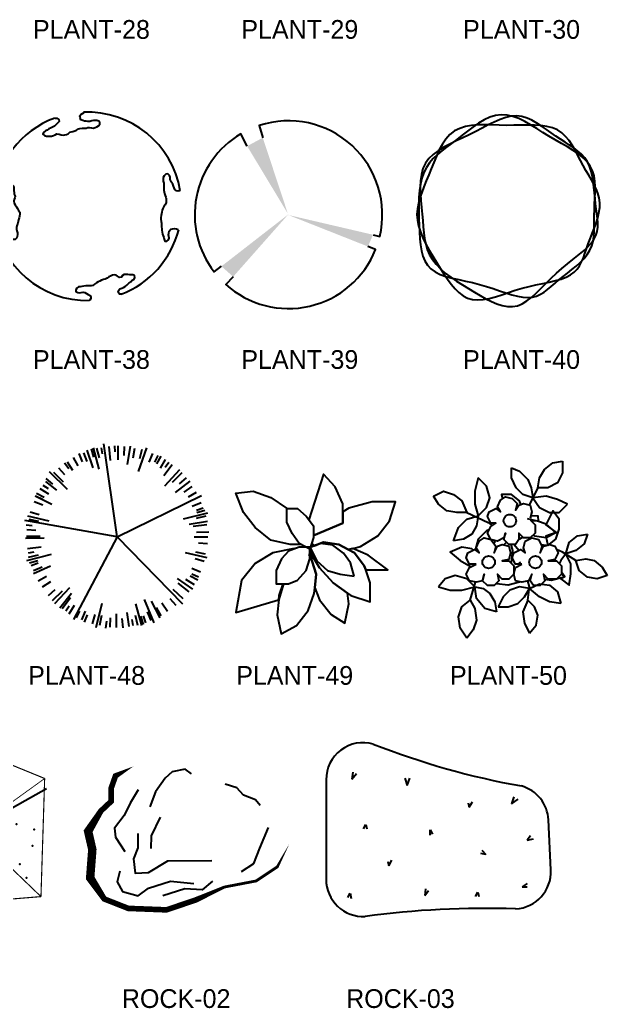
# Model space of a CAD drawing. Extents: x 7.4 to 18.5, y -3.8 to 7.
# Drawn here: x 15.33 to 18.47, y -3.78 to 1.5 of the extents above; entities that cross this region are included whole.
import ezdxf

# ---------------------------------------------------------------- set-up
doc = ezdxf.new("R2010")
doc.units = 0
doc.header["$MEASUREMENT"] = 0
doc.layers.get('0').update_dxf_attribs({"linetype": 'CONTINUOUS'})
for name, color, linetype in [('GRINDSTONE', 7, 'CONTINUOUS'), ('L-PLNT-TREE', 7, 'CONTINUOUS'), ('NEW_PLANTS', 7, 'CONTINUOUS')]:
    doc.layers.add(name, color=color, linetype=linetype)
doc.styles.get("Standard").update_dxf_attribs({"font": 'hand1.shx'})

# ---------------------------------------------------------------- blocks, each defined once
blk = doc.blocks.new('LCBLSP21')
at = {"color": 0}
for points in [[(-0.1736, 0.4719), (-0.1634, 0.4719), (-0.1532, 0.4651), (-0.1514, 0.455), (-0.1584, 0.4464), (-0.1686, 0.4362), (-0.1772, 0.4294), (-0.1874, 0.4242), (-0.1975, 0.4193), (-0.2061, 0.4159), (-0.2163, 0.4089), (-0.2249, 0.4039), (-0.2351, 0.3953), (-0.2384, 0.3867), (-0.2299, 0.3799), (-0.2197, 0.3765), (-0.1923, 0.3765), (-0.1822, 0.3799), (-0.1736, 0.3833), (-0.1634, 0.3885), (-0.1514, 0.3867), (-0.1413, 0.3833), (-0.1311, 0.3817), (-0.1209, 0.3833), (-0.1123, 0.3851), (-0.1037, 0.3885), (-0.0954, 0.3971), (-0.0868, 0.3987), (-0.0782, 0.4005), (-0.068, 0.4039), (-0.0594, 0.4073), (-0.0493, 0.4159), (-0.0407, 0.4175), (-0.0271, 0.4193), (-0.0084, 0.4193), (0.0018, 0.4227), (0.0104, 0.4227), (0.0206, 0.4208), (0.0292, 0.4193), (0.0409, 0.4227), (0.0495, 0.426), (0.0581, 0.431), (0.0649, 0.4396), (0.0649, 0.4482), (0.0597, 0.4568), (0.0495, 0.4602), (0.0307, 0.4602), (0.0221, 0.4584), (0.012, 0.455), (0.0018, 0.455), (-0.0068, 0.4568), (-0.017, 0.4568), (-0.0255, 0.4602), (-0.0357, 0.4636), (-0.0391, 0.4753), (-0.0407, 0.4839), (-0.0357, 0.4925), (-0.0271, 0.4975), (-0.0185, 0.5027)], [(0.4941, 0.0836), (0.4839, 0.0818), (0.4737, 0.0836), (0.4651, 0.092), (0.4584, 0.1092), (0.455, 0.1193), (0.4498, 0.1279), (0.443, 0.1381), (0.4414, 0.1467), (0.4414, 0.1569), (0.438, 0.167), (0.4276, 0.1756), (0.4175, 0.1738), (0.4091, 0.1652), (0.4039, 0.155), (0.4039, 0.1363), (0.4073, 0.1261), (0.4073, 0.0886), (0.4091, 0.0784), (0.4107, 0.0698), (0.4141, 0.0597), (0.4175, 0.0511), (0.4193, 0.0409), (0.4193, 0.0221), (0.4141, 0.0102), (0.4073, 0), (0.4021, -0.0102), (0.3987, -0.0188), (0.3971, -0.0289), (0.3937, -0.0391), (0.3919, -0.0477), (0.3903, -0.0579), (0.3903, -0.0664), (0.3919, -0.0784), (0.3937, -0.0886), (0.3937, -0.0988), (0.3953, -0.1074), (0.3971, -0.1175), (0.3971, -0.1261), (0.3987, -0.1363), (0.4005, -0.1465), (0.4039, -0.155), (0.4073, -0.1652), (0.4091, -0.1738), (0.4125, -0.184), (0.4227, -0.184), (0.4312, -0.1772), (0.4346, -0.1686), (0.4328, -0.16), (0.4312, -0.1499), (0.4328, -0.1413), (0.4362, -0.1311), (0.4448, -0.1209), (0.4534, -0.1175), (0.4636, -0.1157), (0.4737, -0.1191), (0.4823, -0.1227), (0.4857, -0.1227)], [(-0.5009, 0.0409), (-0.4923, 0.0359), (-0.4837, 0.0307), (-0.4735, 0.0289), (-0.4649, 0.0255), (-0.4547, 0.0289), (-0.4446, 0.0359), (-0.4378, 0.0477), (-0.4378, 0.0649), (-0.431, 0.075), (-0.4258, 0.0836), (-0.4242, 0.0938), (-0.4206, 0.1024), (-0.4156, 0.1126), (-0.4071, 0.1141), (-0.3985, 0.1126), (-0.3935, 0.104), (-0.3935, 0.0852), (-0.3917, 0.0766), (-0.3917, 0.0664), (-0.3867, 0.0563), (-0.3883, 0.0477), (-0.3917, 0.0375), (-0.3935, 0.0289), (-0.3917, 0.0188), (-0.3867, 0.0102), (-0.3799, -0.0016), (-0.3747, -0.0102), (-0.3695, -0.0203), (-0.3612, -0.0289), (-0.3612, -0.0391), (-0.3628, -0.0511), (-0.3646, -0.0597), (-0.368, -0.0698), (-0.3713, -0.0784), (-0.3729, -0.0886), (-0.3781, -0.1022), (-0.3799, -0.1107), (-0.3799, -0.1209), (-0.3781, -0.1295), (-0.3747, -0.1397), (-0.3747, -0.1483), (-0.3763, -0.1584), (-0.3781, -0.167), (-0.3867, -0.1754), (-0.3969, -0.1754), (-0.4055, -0.1772), (-0.4156, -0.1754), (-0.4242, -0.167), (-0.4258, -0.1584), (-0.4292, -0.1499), (-0.4292, -0.1311), (-0.431, -0.1209), (-0.431, -0.1123), (-0.4326, -0.1022), (-0.436, -0.0936), (-0.4412, -0.0834), (-0.4464, -0.0748), (-0.4532, -0.0646), (-0.4633, -0.0563), (-0.4719, -0.0511), (-0.4821, -0.0511), (-0.4907, -0.0493), (-0.4975, -0.0579), (-0.499, -0.0664), (-0.4957, -0.068)], [(0.1806, -0.4667), (0.1704, -0.4667), (0.1636, -0.4566), (0.1654, -0.448), (0.1722, -0.4378), (0.1824, -0.4344), (0.191, -0.431), (0.2012, -0.4258), (0.2097, -0.419), (0.2199, -0.4089), (0.2301, -0.4003), (0.2387, -0.3919), (0.2488, -0.3867), (0.2522, -0.3781), (0.2507, -0.368), (0.2421, -0.3646), (0.2249, -0.3646), (0.2147, -0.3628), (0.2045, -0.3612), (0.196, -0.3628), (0.1858, -0.368), (0.1806, -0.3765), (0.1704, -0.3781), (0.1602, -0.3713), (0.1517, -0.3664), (0.1415, -0.3646), (0.1329, -0.3664), (0.1227, -0.3713), (0.1141, -0.3747), (0.104, -0.3815), (0.0938, -0.3867), (0.0852, -0.3885), (0.075, -0.3919), (0.0649, -0.3969), (0.0563, -0.4003), (0.0477, -0.4071), (0.0375, -0.4141), (0.0273, -0.4208), (0.0188, -0.4224), (-0.0102, -0.4224), (-0.0203, -0.4242), (-0.0305, -0.4258), (-0.0391, -0.4276), (-0.0477, -0.4276), (-0.0579, -0.4344), (-0.0628, -0.443), (-0.0628, -0.4532), (-0.0527, -0.4584), (-0.0425, -0.4599), (-0.0339, -0.4584), (-0.0237, -0.4566), (-0.0151, -0.4584), (-0.005, -0.4633), (0.0036, -0.4685), (0.0138, -0.4735), (0.0172, -0.4821), (0.0172, -0.4907), (0.012, -0.4993), (0.0104, -0.4993)]]:
    blk.add_lwpolyline(points, dxfattribs=at)
for start, end in [(9.5902, 92.4649), (110.205, 175.3219), (187.8021, 271.0399), (290.8963, 345.6516)]:
    blk.add_arc((-0.0005, 0.0016), 0.5023, start, end, dxfattribs=at)
at = {"color": 0, "flags": 1}
for tag, p in [('ITEM', (0.0055, 0.1056)), ('SIZE', (0, 0))]:
    blk.add_attdef(tag, p, '', height=0.0837, dxfattribs=at)
blk = doc.blocks.new('DEC-S25')
at = {"layer": 'L-PLNT-TREE'}
blk.add_blockref('LCBLSP21', (0.0075, -0.0133), dxfattribs=at)
blk = doc.blocks.new('PLANT-38')
blk.add_blockref('DEC-S25', (0.0312, 0.0002))
blk = doc.blocks.new('LCBLSP10')
at = {"color": 0}
for points in [[(0.4508, -0.107), (0.4872, -0.1156, 0.586139), (-0.156, 0.4758), (-0.1374, 0.4107)], [(-0.2207, 0.3658), (-0.2552, 0.4308, 0.449896), (-0.397, -0.3051), (-0.3578, -0.2753)], [(-0.2954, -0.331), (-0.3351, -0.3721, 0.521438), (0.4647, -0.1864), (0.4239, -0.1698)]]:
    blk.add_lwpolyline(points, format="xyb", dxfattribs=at)
for points in [[(-0.2207, 0.3658), (-0.1374, 0.4107), (-0.0012, 0.0017), (-0.0012, -0.0016)], [(-0.3578, -0.2753), (-0.2954, -0.331), (-0.0012, 0.0017)], [(0.4508, -0.107), (0.4239, -0.1698), (-0.0012, -0.0016)]]:
    blk.add_solid(points, dxfattribs=at)
at = {"color": 0, "flags": 1}
for tag, p in [('SIZE', (0, 0)), ('ITEM', (0, 0.0217))]:
    blk.add_attdef(tag, p, '', height=0.013, dxfattribs=at)
blk = doc.blocks.new('DEC-S20')
at = {"layer": 'L-PLNT-TREE'}
blk.add_blockref('LCBLSP10', (0.0042, -0.0078), dxfattribs=at)
blk = doc.blocks.new('PLANT-39')
blk.add_blockref('DEC-S20', (-0.0196, 0.0239))
blk = doc.blocks.new('LCBLSP07')
at = {"color": 0}
for points in [[(0.4382, -0.2241), (0.4484, -0.2006), (0.4552, -0.176), (0.4593, -0.1504), (0.4614, -0.1238), (0.4621, -0.0962), (0.462, -0.0678), (0.4618, -0.0386), (0.4622, -0.0086), (0.4636, 0.022), (0.4654, 0.053), (0.4668, 0.0839), (0.467, 0.1145), (0.4654, 0.1442), (0.4609, 0.1729), (0.453, 0.2), (0.4408, 0.2253), (0.4237, 0.2486), (0.4023, 0.27), (0.3771, 0.29), (0.349, 0.3091), (0.3185, 0.3276), (0.2864, 0.346), (0.2534, 0.3647), (0.2201, 0.3842), (0.1871, 0.4045), (0.1546, 0.4251), (0.1224, 0.4449), (0.0906, 0.463), (0.059, 0.4785), (0.0277, 0.4904), (-0.0034, 0.4977), (-0.0343, 0.4996), (-0.0651, 0.4954), (-0.0957, 0.4857), (-0.1261, 0.4716), (-0.1562, 0.4539), (-0.1859, 0.4337), (-0.2151, 0.4119), (-0.2439, 0.3896), (-0.2721, 0.3676), (-0.2997, 0.3467), (-0.3264, 0.3266), (-0.3517, 0.3067), (-0.3754, 0.2865), (-0.3972, 0.2654), (-0.4166, 0.2429), (-0.4334, 0.2184), (-0.4472, 0.1913), (-0.4577, 0.1614), (-0.4654, 0.1289), (-0.4705, 0.0943), (-0.4735, 0.0581), (-0.4748, 0.021), (-0.4748, -0.0167), (-0.474, -0.0543), (-0.4727, -0.0914), (-0.4712, -0.1275), (-0.469, -0.1622), (-0.4656, -0.1953), (-0.4604, -0.2262), (-0.4528, -0.2549), (-0.4423, -0.2808), (-0.4281, -0.3037), (-0.4098, -0.3233), (-0.387, -0.3394), (-0.3601, -0.3525), (-0.3298, -0.3632), (-0.2968, -0.3723), (-0.2617, -0.3804), (-0.2252, -0.3883), (-0.188, -0.3964), (-0.1507, -0.4057), (-0.114, -0.4164), (-0.078, -0.4281), (-0.0432, -0.44), (-0.0096, -0.4514), (0.0225, -0.4615), (0.0529, -0.4695), (0.0813, -0.4748), (0.1075, -0.4765), (0.1315, -0.4742), (0.1535, -0.4681), (0.1741, -0.4587), (0.1938, -0.4466), (0.2131, -0.4324), (0.2325, -0.4164), (0.2524, -0.3994), (0.2735, -0.3816), (0.2959, -0.3637), (0.3191, -0.3455), (0.3426, -0.327), (0.3655, -0.3079), (0.3873, -0.2883), (0.4071, -0.2678), (0.4243, -0.2465)], [(0.425, 0.2483), (0.4107, 0.2695), (0.3936, 0.2885), (0.3743, 0.3058), (0.353, 0.3219), (0.3301, 0.3373), (0.3062, 0.3526), (0.2815, 0.3682), (0.2564, 0.3847), (0.2314, 0.4023), (0.2062, 0.4205), (0.1809, 0.4384), (0.1554, 0.4551), (0.1294, 0.4697), (0.1029, 0.4814), (0.0757, 0.4894), (0.0478, 0.4928), (0.0191, 0.4909), (-0.0105, 0.4844), (-0.0409, 0.474), (-0.0722, 0.4605), (-0.1042, 0.4449), (-0.137, 0.4277), (-0.1706, 0.41), (-0.2049, 0.3924), (-0.2398, 0.3757), (-0.2747, 0.3593), (-0.3087, 0.3429), (-0.3412, 0.3259), (-0.3712, 0.3076), (-0.3981, 0.2877), (-0.4211, 0.2654), (-0.4393, 0.2404), (-0.4524, 0.2122), (-0.4607, 0.1812), (-0.4652, 0.148), (-0.4665, 0.1131), (-0.4655, 0.0773), (-0.4629, 0.0409), (-0.4596, 0.0046), (-0.4563, -0.0311), (-0.4536, -0.0656), (-0.451, -0.0989), (-0.4479, -0.1309), (-0.4437, -0.1618), (-0.4376, -0.1915), (-0.4291, -0.22), (-0.4175, -0.2473), (-0.4022, -0.2735), (-0.3827, -0.2985), (-0.3594, -0.3225), (-0.333, -0.3455), (-0.3042, -0.3675), (-0.2736, -0.3886), (-0.2419, -0.4089), (-0.2098, -0.4285), (-0.1778, -0.4474), (-0.1466, -0.4656), (-0.1162, -0.4825), (-0.0865, -0.4974), (-0.0576, -0.5098), (-0.0294, -0.5188), (-0.0019, -0.5239), (0.0251, -0.5243), (0.0514, -0.5195), (0.0772, -0.5089), (0.1027, -0.4933), (0.1281, -0.4736), (0.1536, -0.4507), (0.1793, -0.4255), (0.2056, -0.399), (0.2326, -0.3721), (0.2604, -0.3456), (0.2893, -0.3205), (0.3185, -0.2965), (0.3473, -0.2735), (0.375, -0.2514), (0.4008, -0.2298), (0.424, -0.2085), (0.4437, -0.1874), (0.4593, -0.1663), (0.4703, -0.1449), (0.477, -0.123), (0.4802, -0.1006), (0.4807, -0.0775), (0.4791, -0.0536), (0.4761, -0.0287), (0.4725, -0.0026), (0.4689, 0.0246), (0.4658, 0.0531), (0.4631, 0.0825), (0.4601, 0.1123), (0.4564, 0.1419), (0.4515, 0.1708), (0.445, 0.1985), (0.4363, 0.2245)], [(0.4913, 0.0301), (0.4881, 0.0555), (0.4814, 0.0801), (0.4719, 0.1043), (0.4602, 0.1282), (0.4467, 0.1523), (0.4322, 0.1767), (0.4172, 0.2018), (0.4023, 0.2278), (0.3879, 0.2549), (0.3736, 0.2824), (0.3591, 0.3098), (0.3438, 0.3362), (0.3272, 0.361), (0.3088, 0.3834), (0.2882, 0.4028), (0.2648, 0.4183), (0.2383, 0.4296), (0.2089, 0.4371), (0.1771, 0.4416), (0.1431, 0.4436), (0.1074, 0.4441), (0.0704, 0.4436), (0.0325, 0.4429), (-0.0061, 0.4427), (-0.0448, 0.4434), (-0.0833, 0.4446), (-0.121, 0.4453), (-0.1577, 0.4446), (-0.1927, 0.4419), (-0.2257, 0.4362), (-0.2562, 0.4267), (-0.2838, 0.4126), (-0.3082, 0.3933), (-0.3296, 0.3694), (-0.3486, 0.3418), (-0.3654, 0.3113), (-0.3807, 0.2788), (-0.3948, 0.2451), (-0.4082, 0.2112), (-0.4213, 0.1779), (-0.4344, 0.1459), (-0.4471, 0.115), (-0.4588, 0.085), (-0.469, 0.0555), (-0.4769, 0.0263), (-0.4822, -0.003), (-0.4842, -0.0326), (-0.4823, -0.0629), (-0.4761, -0.094), (-0.4662, -0.1259), (-0.453, -0.1583), (-0.4372, -0.1909), (-0.4194, -0.2236), (-0.4003, -0.256), (-0.3804, -0.288), (-0.3604, -0.3193), (-0.3407, -0.3496), (-0.3212, -0.3783), (-0.3014, -0.405), (-0.2812, -0.4291), (-0.2601, -0.4499), (-0.2378, -0.4668), (-0.214, -0.4793), (-0.1882, -0.4869), (-0.1604, -0.4891), (-0.1306, -0.4867), (-0.0991, -0.4805), (-0.066, -0.4716), (-0.0317, -0.4607), (0.0037, -0.4489), (0.0399, -0.437), (0.0767, -0.4259), (0.1138, -0.4165), (0.1507, -0.4082), (0.1868, -0.4007), (0.2215, -0.3934), (0.2542, -0.3858), (0.2845, -0.3772), (0.3116, -0.3673), (0.3351, -0.3555), (0.3545, -0.3413), (0.3704, -0.3248), (0.3834, -0.3062), (0.3942, -0.2858), (0.4035, -0.2637), (0.4121, -0.2402), (0.4206, -0.2153), (0.4296, -0.1893), (0.4398, -0.1625), (0.4506, -0.135), (0.4613, -0.1071), (0.4714, -0.0791), (0.4801, -0.0511), (0.4867, -0.0234), (0.4907, 0.0038)]]:
    blk.add_lwpolyline(points, close=True, dxfattribs=at)
at = {"color": 0, "flags": 1}
for tag, p in [('SIZE', (0, 0)), ('ITEM', (0, 0.0273))]:
    blk.add_attdef(tag, p, '', height=0.0164, dxfattribs=at)
blk = doc.blocks.new('DEC-S21')
at = {"layer": 'L-PLNT-TREE'}
blk.add_blockref('LCBLSP07', (-0.0095, -0.0457), dxfattribs=at)
blk = doc.blocks.new('PLANT-40')
blk.add_blockref('DEC-S21', (0.0157, 0.051))
blk = doc.blocks.new('FLAGSTONE')
for p, q in [((-0.156, 1.161), (-0.193, 1.467)), ((-0.137, 1.504), (-0.108, 1.205)), ((-0.09, 1.24), (-0.095, 1.544)), ((-0.003, 1.145), (-0.001, 1.513)), ((0.949, -0.039), (1.975, 0.532)), ((-1.373, 0.033), (-1.727, 0.088)), ((-1.36, -0.02), (-1.712, 0.006)), ((-1.341, 0.065), (-1.653, 0.17)), ((0.506, -0.472), (0.762, -1.48)), ((0.542, -0.471), (0.962, -1.464)), ((0.619, -0.445), (1.245, -1.441)), ((-0.378, -0.688), (-0.894, -1.61)), ((-0.346, -0.661), (-0.66, -1.597)), ((-0.326, -0.66), (-0.483, -1.583)), ((-0.005, -0.588), (-0.069, -1.549)), ((0.133, -0.571), (0.132, -1.532)), ((0.16, -0.57), (0.319, -1.517)), ((0.177, -0.552), (0.253, -1.522)), ((0.217, -0.539), (0.592, -1.494))]:
    blk.add_line(p, q)
for points, const_width in [([(-1.727, 0.088), (-0.095, 1.544)], 0.02), ([(-0.095, 1.544), (1.941, 0.712)], 0.02), ([(1.941, 0.712), (0.966, 0.008)], 0.015), ([(1.875, -1.389), (1.941, 0.712)], 0.02), ([(-1.058, -1.63), (-1.727, 0.088)], 0.02), ([(1.875, -1.389), (0.84, -0.394)], 0.02), ([(-0.946, -1.124), (-1.058, -1.63)], 0.02), ([(-1.058, -1.63), (1.875, -1.389)], 0.02)]:
    blk.add_lwpolyline(points, dxfattribs=dict(const_width=const_width))
at = {"const_width": 0.02}
blk.add_lwpolyline([(-1.373, 0.033), (-0.946, -1.124), (-0.367, -0.671), (0.84, -0.394), (0.966, 0.008), (-0.09, 1.24)], close=True, dxfattribs=at)
for p in [(0.267, 1.081), (-0.66, 0.879), (-0.463, 0.962), (0.182, 0.923), (0.849, 0.896), (0.785, 0.794), (-0.82, 0.619), (-0.21, 0.613), (0.844, 0.651), (-0.676, 0.189), (-0.995, 0.069), (-0.051, 0.06), (0.591, 0.099), (-1.047, -0.044), (-1.002, -0.098), (-0.869, -0.084), (-0.647, -0.078), (1.152, -0.143), (1.44, -0.102), (-1.353, -0.263), (-0.662, -0.346), (0.434, -0.251), (1.123, -0.311), (1.753, -0.195), (-1.028, -0.355), (-0.78, -0.527), (1.727, -0.485), (-1.331, -0.686), (-0.904, -0.864), (1.502, -0.813), (-1.121, -1.092), (1.619, -1.055), (-1.128, -1.248)]:
    blk.add_point(p)
blk = doc.blocks.new('ROCK-01')
at = {"xscale": 0.3, "yscale": 0.3, "zscale": 0.3}
blk.add_blockref('FLAGSTONE', (0.009, 0.0355), dxfattribs=at)
blk = doc.blocks.new('BOULDER')
blk.add_lwpolyline([(-0.4163, -0.1407, 0, 0.02, 0), (-0.3778, -0.2079, 0.02, 0.02, 0), (-0.3172, -0.2281, 0.02, 0.02, 0), (-0.2457, -0.2348, 0.02, 0.02, 0), (-0.2017, -0.2751, 0.02, 0.03, 0), (-0.1026, -0.3289, 0.03, 0.03, 0), (-0.0036, -0.3222, 0.03, 0.03, 0), (0.145, -0.3423, 0.03, 0.02, 0), (0.266, -0.302, 0.02, 0.02, 0), (0.332, -0.2214, 0.02, 0.02, 0), (0.3651, -0.087, 0.02, 0.02, 0), (0.332, 0.0206, 0.02, 0.01, 0), (0.2825, 0.1281, 0.01, 0.01, 0), (0.2715, 0.2423, 0.01, 0.01, 0), (0.211, 0.323, 0.01, 0, 0), (0.0954, 0.3767, 0, 0, 0), (-0.1137, 0.37, 0, 0, 0), (-0.2787, 0.2961, 0, 0, 0), (-0.3172, 0.1953, 0, 0, 0), (-0.3943, 0.1886, 0, 0, 0), (-0.4438, 0.1482, 0, 0, 0), (-0.4713, 0.0474, 0, 0, 0)], format="xyseb", close=True)
for points in [[(-0.1247, 0.2894), (-0.1577, 0.2759), (-0.1907, 0.2356), (-0.2347, 0.2154), (-0.2622, 0.1751)], [(0.211, 0.1953), (0.178, 0.2423), (0.1009, 0.2692), (-0.0036, 0.3095)], [(-0.0586, -0.1542), (0.0184, -0.1609), (0.0734, -0.181), (0.1505, -0.181), (0.156, -0.134), (0.1064, -0.0601), (0.134, 0.0945)], [(0.244, 0.0878), (0.2825, 0.0474), (0.266, -0.013), (0.288, -0.0937)], [(-0.3393, 0.0609), (-0.3668, 0.0407), (-0.3613, -0.0063), (-0.3337, -0.0332), (-0.2677, -0.0735), (-0.1907, -0.1004)], [(0.1285, -0.2348), (0.1835, -0.2482), (0.2385, -0.2348), (0.2715, -0.181), (0.2385, -0.1407), (0.2165, -0.0601), (0.244, 0.0206)], [(0.0294, -0.1138), (-0.0366, -0.1071), (-0.1302, -0.0668)], [(-0.2897, -0.134), (-0.2237, -0.1676), (-0.1632, -0.1945), (-0.1026, -0.2348), (-0.0531, -0.2348), (0.0294, -0.2079)]]:
    blk.add_lwpolyline(points)
at = {"flags": 1}
for tag in ['SIZE', 'ITEM']:
    blk.add_attdef(tag, (0, 0), '', height=1, dxfattribs=at)
blk = doc.blocks.new('ROCK-02')
at = {"layer": 'GRINDSTONE', "yscale": 1.5, "rotation": 277.1356089198387}
blk.add_blockref('BOULDER', (-0.0262, -0.0359), dxfattribs=at)
blk = doc.blocks.new('PLANT-48')
for p, q in [((-0.0117, -0.0149), (-0.0823, 0.4801)), ((-0.2173, 0.4293), (-0.1982, 0.3847)), ((-0.1921, 0.4322), (-0.1733, 0.3859)), ((-0.1396, 0.3532), (-0.1722, 0.4473)), ((-0.1514, 0.4534), (-0.1386, 0.4091)), ((-0.1077, 0.3446), (-0.1382, 0.4589)), ((-0.1218, 0.4581), (-0.1088, 0.4057)), ((-0.0977, 0.4593), (-0.0916, 0.4275)), ((-0.056, 0.4658), (-0.0494, 0.3919)), ((-0.0264, 0.4696), (-0.0251, 0.4372)), ((-0.0086, 0.4694), (-0.0088, 0.3958)), ((0.0259, 0.467), (0.0233, 0.4186)), ((0.0435, 0.3702), (0.0583, 0.4687)), ((0.0812, 0.4562), (0.0707, 0.4044)), ((0.1017, 0.3325), (0.1462, 0.4595)), ((0.1203, 0.4496), (0.1066, 0.4009)), ((0.1769, 0.4288), (0.1574, 0.3827)), ((-0.2926, 0.3797), (-0.2694, 0.3483)), ((-0.2792, 0.3839), (-0.2499, 0.3399)), ((-0.2469, 0.4069), (-0.2221, 0.3628)), ((0.2048, 0.4181), (0.1879, 0.3829)), ((0.2206, 0.415), (0.1984, 0.3746)), ((0.2449, 0.3974), (0.2171, 0.3511)), ((0.2628, 0.3812), (0.2446, 0.3544)), ((-0.277, 0.2366), (-0.3727, 0.3311)), ((-0.3519, 0.3298), (-0.3001, 0.2776)), ((-0.3259, 0.3525), (-0.2935, 0.3164)), ((0.282, 0.3682), (0.2367, 0.3095)), ((0.242, 0.2572), (0.3226, 0.3437)), ((0.333, 0.3253), (0.2808, 0.2734)), ((-0.3949, 0.2788), (-0.3362, 0.2335)), ((-0.3921, 0.2955), (-0.3565, 0.2661)), ((0.2989, 0.2204), (0.3783, 0.2805)), ((0.3557, 0.2992), (0.3196, 0.2668)), ((-0.4417, 0.2174), (-0.4013, 0.1952)), ((-0.4241, 0.2417), (-0.3778, 0.2139)), ((-0.4079, 0.2596), (-0.381, 0.2415)), ((0.3871, 0.2525), (0.3431, 0.2233)), ((0.4101, 0.2202), (0.366, 0.1954)), ((-0.4554, 0.1737), (-0.4094, 0.1542)), ((-0.3609, 0.1566), (-0.45, 0.2012)), ((-0.4448, 0.2017), (-0.4096, 0.1847)), ((-0.0117, -0.0149), (0.4372, 0.2051)), ((0.4354, 0.1654), (0.389, 0.1466)), ((-0.4763, 0.1171), (-0.4276, 0.1034)), ((0.3411, 0.0807), (0.4717, 0.1132)), ((0.4476, 0.1381), (0.4108, 0.1252)), ((0.4566, 0.1247), (0.4123, 0.1119)), ((-0.0117, -0.0149), (-0.5043, 0.0709)), ((-0.3743, 0.0687), (-0.4896, 0.0953)), ((-0.4829, 0.078), (-0.4311, 0.0675)), ((0.3716, 0.0515), (0.4699, 0.0679)), ((0.4613, 0.0952), (0.4089, 0.0821)), ((-0.4977, 0.0484), (-0.4653, 0.045)), ((-0.4937, 0.0227), (-0.4453, 0.0201)), ((0.4669, 0.0483), (0.3934, 0.0388)), ((0.477, 0.0089), (0.4121, 0.0072)), ((-0.4014, -0.0227), (-0.501, -0.0247)), ((-0.496, -0.0117), (-0.4225, -0.012)), ((-0.0117, -0.0149), (-0.2456, -0.4569)), ((-0.0117, -0.0149), (0.3363, -0.3739)), ((0.4725, -0.0181), (0.399, -0.0179)), ((0.4702, -0.0526), (0.4218, -0.05)), ((-0.4904, -0.0781), (-0.4169, -0.0686)), ((-0.486, -0.1009), (-0.4542, -0.0948)), ((0.3508, -0.0986), (0.4661, -0.1252)), ((0.4594, -0.1079), (0.4076, -0.0974)), ((-0.3646, -0.1106), (-0.4952, -0.1431)), ((-0.4848, -0.125), (-0.4324, -0.112)), ((-0.4801, -0.1546), (-0.4358, -0.1418)), ((-0.4711, -0.168), (-0.4343, -0.1551)), ((0.4528, -0.1469), (0.4041, -0.1333)), ((-0.3677, -0.1727), (-0.4589, -0.2126)), ((-0.4588, -0.1953), (-0.4125, -0.1765)), ((0.4319, -0.2035), (0.3859, -0.1841)), ((-0.4336, -0.2501), (-0.3895, -0.2253)), ((-0.4106, -0.2824), (-0.3666, -0.2531)), ((0.308, -0.2376), (0.3898, -0.2946)), ((0.3714, -0.3087), (0.3127, -0.2634)), ((0.4006, -0.2716), (0.3543, -0.2437)), ((0.4182, -0.2473), (0.3778, -0.2251)), ((0.4213, -0.2315), (0.3861, -0.2146)), ((-0.3792, -0.3291), (-0.3431, -0.2967)), ((-0.3564, -0.3551), (-0.3043, -0.3033)), ((-0.2655, -0.2871), (-0.3461, -0.3736)), ((0.3405, -0.3473), (0.2868, -0.297)), ((0.3844, -0.2895), (0.3576, -0.2713)), ((-0.2558, -0.3186), (-0.318, -0.3964)), ((-0.3055, -0.3981), (-0.2602, -0.3394)), ((0.1326, -0.3499), (0.1834, -0.4745)), ((0.1699, -0.359), (0.2158, -0.4474)), ((0.3024, -0.3823), (0.27, -0.3463)), ((-0.2863, -0.4111), (-0.2681, -0.3842)), ((-0.2684, -0.4273), (-0.2405, -0.381)), ((-0.2283, -0.448), (-0.2114, -0.4128)), ((-0.2003, -0.4586), (-0.1809, -0.4126)), ((-0.0937, -0.3712), (-0.1265, -0.5017)), ((0.0514, -0.4936), (0.042, -0.42)), ((0.0859, -0.3739), (0.117, -0.4881)), ((0.1686, -0.462), (0.1498, -0.4157)), ((0.2234, -0.4367), (0.1986, -0.3927)), ((0.2557, -0.4138), (0.2264, -0.3698)), ((-0.1868, -0.4715), (-0.1696, -0.432)), ((-0.1437, -0.4795), (-0.1301, -0.4308)), ((-0.1047, -0.4861), (-0.0942, -0.4343)), ((-0.0724, -0.5024), (-0.0666, -0.4664)), ((-0.0494, -0.4969), (-0.0468, -0.4485)), ((-0.0149, -0.4992), (-0.0147, -0.4257)), ((0.0192, -0.5007), (0.0154, -0.4509)), ((0.0742, -0.4892), (0.0681, -0.4574)), ((0.0983, -0.488), (0.0853, -0.4355)), ((0.1279, -0.4832), (0.1151, -0.439)), ((0.1413, -0.4743), (0.1284, -0.4375))]:
    blk.add_line(p, q)
blk = doc.blocks.new('PLANT-49')
blk.add_circle((-0.0013, -0.0045), 0.000426)
at = {"layer": 'NEW_PLANTS', "color": 7, "linetype": 'Continuous'}
for points in [[(0.0143, 0.0636), (0.1717, 0.1305), (0.1717, 0.1914), (0.1717, 0.2327), (0.1301, 0.3236), (0.0677, 0.3917), (-0.0098, 0.1483)], [(-0.0511, 0.0169), (-0.109, 0.0169), (-0.213, 0.0396), (-0.2962, 0.1078), (-0.3586, 0.1873), (-0.4002, 0.2895), (-0.3066, 0.3009), (-0.213, 0.2668), (-0.1298, 0.21), (-0.1278, 0.2075)], [(0.0048, 0.0224), (0.0206, 0.009), (0.0321, 0.0137), (0.0365, 0.0155), (0.0677, 0.0283), (0.1509, 0.0169), (0.2005, -0.0102), (0.2252, -0.0042), (0.2653, 0.0055), (0.3589, 0.0623), (0.4213, 0.1418), (0.4524, 0.2441), (0.3277, 0.2441), (0.2029, 0.21), (0.1717, 0.1914), (0.1717, 0.1305), (0.0143, 0.0636)], [(-0.0889, -0.0081), (-0.0882, -0.0058), (-0.2026, -0.0285), (-0.2962, -0.0853), (-0.369, -0.1762), (-0.4002, -0.3466), (-0.1714, -0.2784), (-0.1709, -0.2766), (-0.1688, -0.2564), (-0.1475, -0.1943)], [(-0.1457, -0.1943), (-0.1709, -0.2766), (-0.1792, -0.3586), (-0.1584, -0.4609), (-0.0752, -0.4154), (-0.0128, -0.3359), (0.0183, -0.2451), (0.0213, -0.2155), (0.0287, -0.1428), (-0.0024, -0.0406), (-0.0046, -0.042)]]:
    blk.add_lwpolyline(points, dxfattribs=at)
for points in [[(-0.1278, 0.2084), (-0.071, 0.2084), (-0.0236, 0.1671), (0.0143, 0.1155), (0.0143, 0.0535), (-0.0046, -0.0084), (-0.0615, 0.0225), (-0.0994, 0.0742), (-0.1278, 0.1361)], [(-0.0046, 0.0019), (-0.0615, 0.0019), (-0.1183, -0.0188), (-0.1562, -0.0601), (-0.1846, -0.122), (-0.1846, -0.1943), (-0.1183, -0.1943), (-0.071, -0.1737), (-0.0236, -0.122), (-0.0046, -0.0601)], [(0.0206, 0.009), (-0.0003, 0.0004), (-0.005, -0.0229), (0.0469, -0.108), (0.1197, -0.1876), (0.1971, -0.2439), (0.2133, -0.2557), (0.3173, -0.2898), (0.3173, -0.1876), (0.2937, -0.1188), (0.2861, -0.0967), (0.2341, -0.0285), (0.2005, -0.0102), (0.1509, 0.0169), (0.0677, 0.0283), (0.0365, 0.0155), (0.0321, 0.0137)], [(0.2322, -0.153), (0.2132, -0.0807), (0.1753, -0.0291), (0.1185, 0.0122), (0.0522, 0.0225), (-0.0046, 0.0019), (0.0332, -0.0704), (0.0901, -0.122), (0.1564, -0.1427)], [(-0.0096, -0.045), (-0.0024, -0.0406), (0.0287, -0.1428), (0.0213, -0.2155), (0.0469, -0.2784), (0.1093, -0.3579), (0.1821, -0.4034), (0.2029, -0.3011), (0.1971, -0.2439), (0.1197, -0.1876), (0.0469, -0.108), (-0.005, -0.0229)], [(0.2005, -0.0102), (0.2341, -0.0285), (0.2861, -0.0967), (0.2937, -0.1188), (0.2965, -0.1194), (0.4109, -0.1194), (0.3069, -0.0399), (0.2252, -0.0042)]]:
    blk.add_lwpolyline(points, close=True, dxfattribs=at)
blk = doc.blocks.new('PLANT-50')
at = {"layer": 'NEW_PLANTS', "color": 7, "linetype": 'Continuous'}
for points in [[(0.2492, 0.4421), (0.2492, 0.3803), (0.2227, 0.3274), (0.1698, 0.3009), (0.1169, 0.3009), (0.1257, 0.3538), (0.1521, 0.398), (0.1963, 0.4333)], [(-0.0243, 0.4068), (0.0198, 0.3891), (0.0639, 0.345), (0.0816, 0.3009), (0.0904, 0.248), (0.0375, 0.2656), (0.0022, 0.3009), (-0.0243, 0.3538)], [(-0.2007, 0.3538), (-0.2184, 0.2833), (-0.2184, 0.2127), (-0.2007, 0.1509), (-0.1566, 0.195), (-0.139, 0.248), (-0.1566, 0.3097)], [(-0.4389, 0.2568), (-0.386, 0.2833), (-0.3331, 0.2656), (-0.289, 0.2303), (-0.2625, 0.1686), (-0.3154, 0.1686), (-0.3684, 0.1774), (-0.4125, 0.2127)], [(0.2757, 0.2127), (0.2227, 0.2391), (0.161, 0.2568), (0.0904, 0.248), (0.1257, 0.195), (0.1786, 0.1686), (0.2315, 0.1686)], [(0.1698, -0.0079), (0.2139, 0.0274), (0.2315, 0.0803), (0.2315, 0.1333), (0.1963, 0.1774), (0.1599, 0.103), (0.2149, 0.0618), (0.1599, 0.0425)], [(-0.3331, 0.0185), (-0.3066, 0.0891), (-0.2625, 0.1333), (-0.2007, 0.1509), (-0.2096, 0.098), (-0.236, 0.0538), (-0.2801, 0.0274)], [(0.3815, 0.0538), (0.3639, 0.0009), (0.3198, -0.0344), (0.2668, -0.052), (0.2845, 0.0097), (0.3286, 0.045)], [(-0.2128, -0.1073), (-0.2479, -0.1073), (-0.2654, -0.0723), (-0.2567, -0.046), (-0.2216, -0.0284), (-0.1953, -0.046), (-0.2128, -0.0197), (-0.1953, 0.0154), (-0.169, 0.0329), (-0.134, 0.0242), (-0.1077, -0.0109), (-0.1164, -0.046), (-0.0989, -0.0109), (-0.0726, -0.0021), (-0.0376, -0.0109), (-0.0288, -0.046), (-0.0376, -0.081), (-0.0726, -0.0898), (-0.0376, -0.0898), (-0.0113, -0.1161), (-0.0113, -0.1599), (-0.0376, -0.1862), (-0.0726, -0.1862), (-0.0989, -0.1599), (-0.0902, -0.195), (-0.1164, -0.2213), (-0.1515, -0.2213), (-0.1778, -0.195), (-0.169, -0.1599), (-0.1778, -0.195), (-0.2128, -0.2037), (-0.2479, -0.195), (-0.2654, -0.1599), (-0.2479, -0.1248)], [(0.0325, -0.1073), (-0.0025, -0.1073), (-0.02, -0.0723), (-0.0113, -0.046), (0.0238, -0.0284), (0.0501, -0.046), (0.0413, -0.0197), (0.0501, 0.0154), (0.0851, 0.0329), (0.1202, 0.0242), (0.1377, -0.0109), (0.1289, -0.046), (0.1465, -0.0109), (0.1815, -0.0021), (0.2078, -0.0109), (0.2253, -0.046), (0.2078, -0.081), (0.1727, -0.0898), (0.2166, -0.0898), (0.2429, -0.1161), (0.2429, -0.1599), (0.2166, -0.1862), (0.1727, -0.1862), (0.1465, -0.1599), (0.1552, -0.195), (0.1289, -0.2213), (0.0939, -0.2213), (0.0763, -0.195), (0.0851, -0.1599), (0.0676, -0.195), (0.0325, -0.2037), (-0.0025, -0.195), (-0.0113, -0.1599), (-0.0025, -0.1248)], [(0.4874, -0.1667), (0.4345, -0.1844), (0.3815, -0.1756), (0.3374, -0.1403), (0.3198, -0.0873), (0.3727, -0.0785), (0.4168, -0.0873), (0.4609, -0.1226)], [(-0.4125, -0.2285), (-0.3507, -0.2462), (-0.289, -0.2462), (-0.2184, -0.2285), (-0.2625, -0.1844), (-0.3242, -0.1667), (-0.3772, -0.1844)], [(0.2404, -0.3168), (0.1786, -0.3079), (0.1257, -0.2815), (0.0727, -0.2373), (0.1257, -0.2109), (0.1786, -0.2197), (0.2227, -0.255)], [(-0.1037, -0.3609), (-0.1655, -0.3432), (-0.2096, -0.2903), (-0.2184, -0.2285), (-0.1743, -0.2373), (-0.139, -0.2638), (-0.1125, -0.3079)], [(-0.0949, -0.3344), (-0.0419, -0.3344), (0.011, -0.3168), (0.0463, -0.2815), (0.0727, -0.2373), (0.0198, -0.2285), (-0.0331, -0.2462), (-0.0684, -0.2815)], [(-0.2625, -0.502), (-0.2978, -0.4491), (-0.3066, -0.3873), (-0.289, -0.3344), (-0.2448, -0.2991), (-0.2184, -0.3432), (-0.2096, -0.405), (-0.2272, -0.4579)], [(0.0727, -0.4756), (0.108, -0.4315), (0.1169, -0.3785), (0.0992, -0.3344), (0.0639, -0.2991), (0.0375, -0.3609), (0.0463, -0.4226)]]:
    blk.add_lwpolyline(points, close=True, dxfattribs=at)
for points in [[(0.026, 0.2119), (0.0198, 0.2303), (-0.0243, 0.2656), (-0.0772, 0.2656), (-0.0715, 0.2411)], [(0.1169, 0.3009), (0.0712, 0.2095)], [(0.0763, 0.1293), (0.1026, 0.1031), (0.1026, 0.0592), (0.0763, 0.0329), (0.0413, 0.0329), (0.015, 0.0592), (0.015, 0.0242), (-0.0025, -0.0021), (-0.0376, -0.0021), (-0.0639, 0.0242), (-0.0551, 0.0592), (-0.0639, 0.0329), (-0.0989, 0.0154), (-0.134, 0.0242), (-0.1515, 0.0592), (-0.134, 0.0943), (-0.1077, 0.1118), (-0.134, 0.1118), (-0.1515, 0.1469), (-0.1427, 0.1732), (-0.1077, 0.1907), (-0.0814, 0.1732), (-0.0989, 0.1995), (-0.0814, 0.2345), (-0.0551, 0.2521), (-0.02, 0.2433), (0.0062, 0.217), (-0.0025, 0.1819), (0.015, 0.2082), (0.0413, 0.217), (0.0763, 0.2082), (0.0851, 0.1732), (0.0763, 0.1381)], [(-0.2625, 0.1686), (-0.1478, 0.1156), (-0.1265, 0.0992)], [(-0.085, 0.1786), (-0.0862, 0.1763)], [(0.0947, 0.0513), (0.0992, 0.045), (0.161, 0.0362), (0.2139, 0.0627), (0.161, 0.1068), (0.116, 0.1222), (0.0619, 0.1345)], [(0.0798, 0.152), (0.1169, 0.1509), (0.1187, 0.1222), (0.0809, 0.1247)], [(-0.1431, 0.076), (-0.1566, 0.0715), (-0.2007, 0.0274), (-0.2175, -0.0312)], [(-0.1181, 0.003), (-0.1125, 0.0097), (-0.1115, 0.0186)], [(-0.0501, 0.0104), (-0.0646, -0.0041)], [(-0.0642, -0.0042), (-0.0596, 0.0009)], [(-0.0591, 0.0473), (-0.0582, 0.0467)], [(0.0368, 0.0374), (0.0198, 0.0274), (0.015, 0.0274)], [(-0.2285, -0.0319), (-0.236, -0.0256), (-0.289, -0.0167), (-0.3507, -0.0432), (-0.2978, -0.0873), (-0.2395, -0.1206)], [(-0.0281, -0.0993), (-0.0243, -0.0962), (-0.0155, -0.0344), (-0.0247, -0.0021)], [(-0.0085, -0.0021), (0.0164, -0.0321)], [(0.1619, -0.007), (0.1342, -0.004)], [(0.1455, -0.0128), (0.1368, -0.0145)], [(0.3198, -0.0873), (0.2492, -0.0432), (0.2168, -0.0288)], [(0.2429, -0.1477), (0.2616, -0.1718), (0.2404, -0.1844), (0.2845, -0.2197), (0.2933, -0.1579), (0.2933, -0.105), (0.2668, -0.052), (0.2404, -0.0873), (0.2317, -0.1049)], [(0.0276, -0.1098), (0.0198, -0.0962)], [(-0.0113, -0.133), (-0.0051, -0.1353)], [(0.2429, -0.1528), (0.258, -0.1756), (0.1874, -0.1932), (0.1537, -0.189)], [(-0.2448, -0.2991), (-0.2153, -0.2031)], [(0.0208, -0.2008), (0.0198, -0.202), (-0.0419, -0.2197), (-0.1037, -0.2109), (-0.1049, -0.2097)], [(0.0639, -0.2991), (0.0727, -0.2285), (0.0645, -0.1957)], [(0.0827, -0.1697), (0.0806, -0.1689)]]:
    blk.add_lwpolyline(points, dxfattribs=at)
for points in [[(-0.0654, 0.1253, -0.098476), (-0.0629, 0.138, -0.098485), (-0.0557, 0.1487, -0.098498), (-0.0449, 0.1559, -0.098507), (-0.0323, 0.1584, -0.098507), (-0.0196, 0.1559, -0.098498), (-0.0088, 0.1487, -0.098485), (-0.0016, 0.138, -0.098476), (0.0009, 0.1253, -0.098476), (-0.0016, 0.1126, -0.098485), (-0.0088, 0.1018, -0.098498), (-0.0196, 0.0946, -0.098507), (-0.0323, 0.0921, -0.098507), (-0.0449, 0.0946, -0.098498), (-0.0557, 0.1018, -0.098485), (-0.0629, 0.1126, -0.098476)], [(-0.1785, -0.0962, -0.098476), (-0.1759, -0.0835, -0.098485), (-0.1687, -0.0727, -0.098498), (-0.158, -0.0655, -0.098507), (-0.1453, -0.063, -0.098507), (-0.1326, -0.0655, -0.098498), (-0.1219, -0.0727, -0.098485), (-0.1147, -0.0835, -0.098476), (-0.1122, -0.0962, -0.098476), (-0.1147, -0.1088, -0.098485), (-0.1219, -0.1196, -0.098498), (-0.1326, -0.1268, -0.098507), (-0.1453, -0.1293, -0.098507), (-0.158, -0.1268, -0.098498), (-0.1687, -0.1196, -0.098485), (-0.1759, -0.1088, -0.098476)], [(0.0712, -0.0962, -0.098476), (0.0737, -0.0835, -0.098485), (0.0809, -0.0727, -0.098498), (0.0917, -0.0655, -0.098507), (0.1043, -0.063, -0.098507), (0.117, -0.0655, -0.098498), (0.1278, -0.0727, -0.098485), (0.135, -0.0835, -0.098476), (0.1375, -0.0962, -0.098476), (0.135, -0.1088, -0.098485), (0.1278, -0.1196, -0.098498), (0.117, -0.1268, -0.098507), (0.1043, -0.1293, -0.098507), (0.0917, -0.1268, -0.098498), (0.0809, -0.1196, -0.098485), (0.0737, -0.1088, -0.098476)]]:
    blk.add_lwpolyline(points, format="xyb", close=True, dxfattribs=at)
blk = doc.blocks.new('GRINDSTONE')
at = {"color": 7, "linetype": 'Continuous'}
for p, q in [((-8.918, 4.116), (-8.918, -3.936)), ((-6.744, 4.729), (-6.836, 4.157)), ((-6.836, 4.157), (-6.466, 4.633)), ((-2.541, 4.255), (-2.349, 3.663)), ((-2.349, 3.663), (-2.158, 4.255)), ((6.254, 2.749), (6.07, 2.181)), ((6.07, 2.181), (6.622, 2.56)), ((2.576, 2.248), (2.661, 1.897)), ((2.661, 1.897), (2.917, 2.335)), ((9.255, -3.179), (9.058, 0.871)), ((-5.885, 0.144), (-5.714, 0.495)), ((-5.714, 0.495), (-5.629, 0.144)), ((-0.495, 0.076), (-0.324, -0.275)), ((-0.495, -0.363), (-0.495, 0.076)), ((7.606, -0.404), (7.35, -0.755)), ((7.35, -0.755), (7.862, -0.668)), ((3.667, -1.57), (4.008, -1.921)), ((-3.851, -2.834), (-3.595, -2.396)), ((4.008, -1.921), (3.582, -1.833)), ((-3.937, -2.483), (-3.851, -2.834)), ((-0.889, -4.69), (-0.937, -5.232)), ((7.35, -4.267), (6.923, -4.53)), ((6.923, -4.53), (7.35, -4.53)), ((-7.151, -5.408), (-6.98, -5.057)), ((-6.98, -5.057), (-6.895, -5.496)), ((-0.937, -5.232), (-0.649, -4.838)), ((3.17, -5.32), (3.341, -4.969)), ((3.341, -4.969), (3.426, -5.32))]:
    blk.add_line(p, q, dxfattribs=at)
for centre, radius, start, end in [((-5.918, 4.116), 3, 74.19836, 179.99989), ((17.929, 65.518), 62.884, 248.51724, 259.87921), ((6.062, 0.726), 3, 2.78089, 74.19882), ((6.258, -3.324), 3, 272.87393, 2.78176), ((-5.918, -3.936), 3, 179.99991, 272.87381), ((3.986, -79.631), 73.35, 88.1069, 97.64082)]:
    blk.add_arc(centre, radius, start, end, dxfattribs=at)
blk = doc.blocks.new('ROCK-03')
at = {"xscale": 0.066, "yscale": 0.066, "zscale": 0.066}
blk.add_blockref('GRINDSTONE', (0.1252, -0.0792), dxfattribs=at)

msp = doc.modelspace()

# ---------------------------------------------------------------- block references
for name, p in [('PLANT-38', (15.6566, 0.513)), ('PLANT-39', (16.783, 0.4409)), ('PLANT-40', (17.9311, 0.4857)), ('PLANT-48', (15.8652, -1.2461)), ('PLANT-50', (17.9809, -1.3008)), ('PLANT-49', (16.8859, -1.319)), ('ROCK-01', (14.875, -2.8001)), ('ROCK-02', (16.2268, -2.8376)), ('ROCK-03', (17.4314, -2.7503))]:
    msp.add_blockref(name, p)

# ---------------------------------------------------------------- texts
for s, p in [('PLANT-28', (15.4037, 1.3955)), ('PLANT-29', (16.5156, 1.3955)), ('PLANT-30', (17.6991, 1.3955)), ('PLANT-38', (15.4037, -0.3657)), ('PLANT-39', (16.5156, -0.3657)), ('PLANT-40', (17.6991, -0.3657)), ('PLANT-48', (15.3781, -2.0513)), ('PLANT-49', (16.4884, -2.0513)), ('PLANT-50', (17.629, -2.0513)), ('ROCK-02', (15.8781, -3.7754)), ('ROCK-03', (17.0749, -3.7754))]:
    msp.add_text(s, height=0.1).set_placement(p)

doc.saveas('drawing.dxf')
